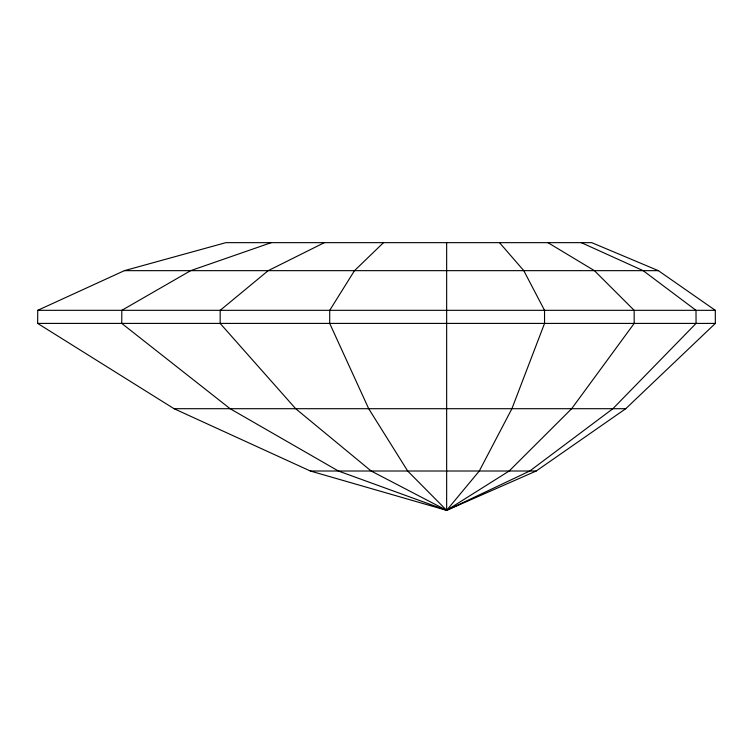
<?xml version="1.0" encoding="UTF-8"?>
<svg xmlns="http://www.w3.org/2000/svg" width="753" height="753" viewBox="0 0 753 753"><rect width="100%" height="100%" fill="white"/><g stroke="black" fill="none" stroke-linecap="round" stroke-linejoin="round"><path stroke-width="1.13" d="M37.65 323.414L37.735 310.321L124.405 270.656L225.834 242.654L591.726 242.654L658.357 270.656L715.294 310.321L715.35 323.414L625.752 408.7L536.202 471.011L446.651 510.346L310.349 471.011L174.037 408.7L37.65 323.414L715.35 323.414M271.24 242.654L190.669 270.656L121.817 310.321L121.751 323.414L230.098 408.7L338.379 471.011L446.651 510.346L479.284 471.011L511.908 408.7L544.551 323.414L544.532 310.321L523.787 270.656L499.512 242.654M383.512 242.654L354.503 270.656L329.72 310.321L329.701 323.414L368.697 408.7L407.674 471.011L446.651 510.346L529.773 471.011L612.886 408.7L696.054 323.414L696.007 310.321L643.156 270.656L581.307 242.654M324.364 242.654L268.19 270.656L220.196 310.321L220.149 323.414L295.684 408.7L371.163 471.011L446.651 510.346L509.16 471.011L571.659 408.7L634.195 323.414L634.158 310.321L594.418 270.656L547.911 242.654M124.405 270.656L658.357 270.656M37.735 310.321L715.294 310.321M174.037 408.7L625.752 408.7M310.349 471.011L536.202 471.011M446.651 242.654L446.651 510.346"/></g></svg>
